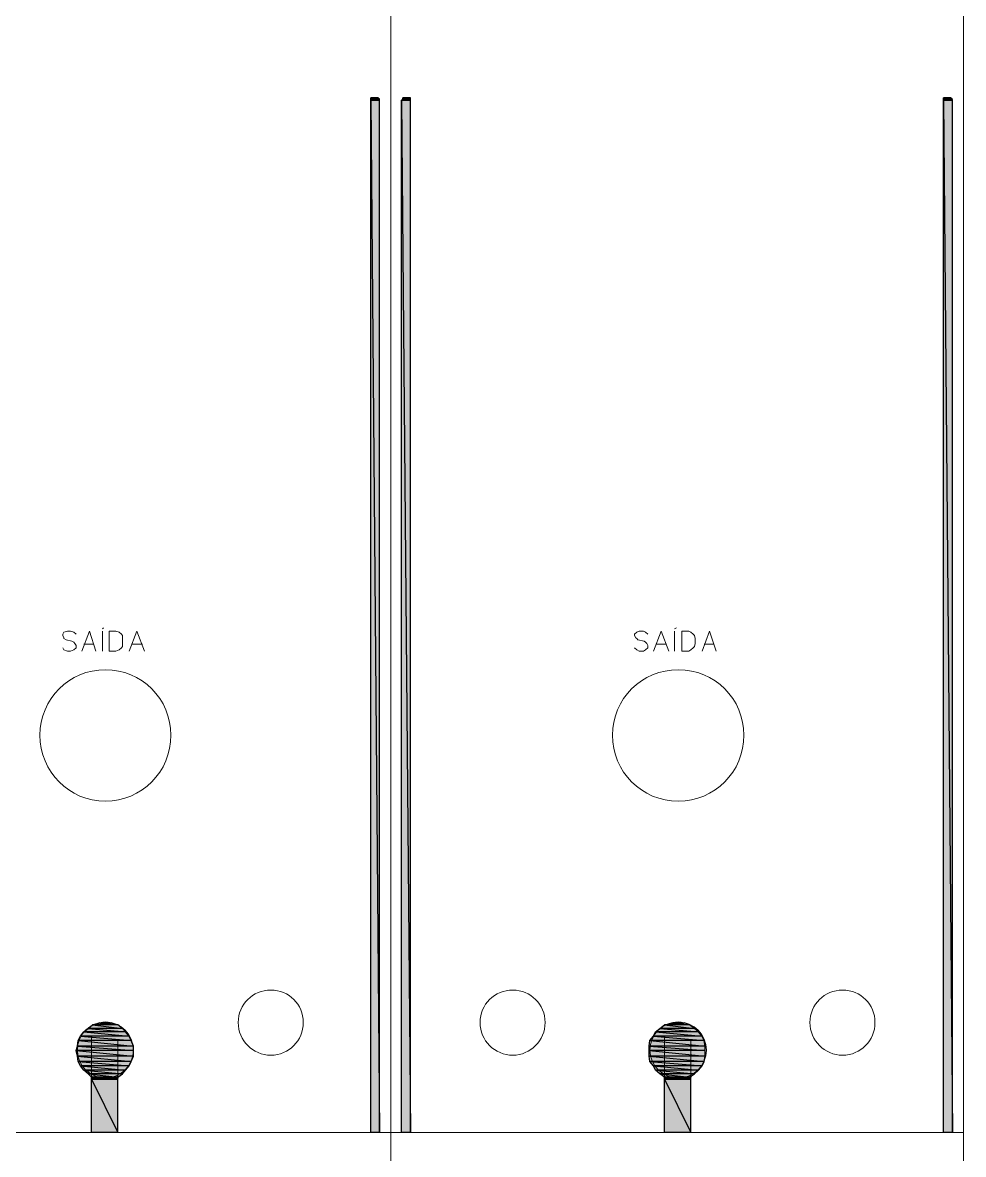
# Model space of a CAD drawing. Header units: millimetres. Extents: x 40 to 176, y -32 to 59.
# Drawn here: x 110.721 to 113.769, y -2.39 to 1.276 of the extents above; entities that cross this region are included whole.
import ezdxf

# ---------------------------------------------------------------- set-up
doc = ezdxf.new("R2010")
doc.units = ezdxf.units.MM
doc.layers.add('15 - Quadro de medição', color=6, linetype='Continuous')

msp = doc.modelspace()

# ---------------------------------------------------------------- hatches: boundary and pattern name
at = {"layer": '15 - Quadro de medição', "true_color": 0x000007}
h = msp.add_hatch(color=7, dxfattribs=at)
h.paths.add_polyline_path([(111.8496, 1.0318), (111.8733, 1.0318)])
h.paths.add_polyline_path([(111.8733, 1.0318), (111.8496, 1.0318)])
h.paths.add_polyline_path([(111.8733, 1.0318), (111.8496, 1.0318)])
h.paths.add_polyline_path([(111.8496, 1.0318), (111.8733, 1.0318)])
h.paths.add_polyline_path([(111.8733, 1.0318), (111.8496, 1.0318)])
h.paths.add_polyline_path([(111.8733, 1.0318), (111.8496, 1.0318), (111.8705, 1.0318)])
h = msp.add_hatch(color=7, dxfattribs=at)
h.paths.add_polyline_path([(111.8733, 1.0318), (111.8496, 1.0318), (111.8775, 1.0276)])
h.paths.add_polyline_path([(111.8496, 1.0318), (111.8775, 1.0276), (111.8496, 1.0276)])
h.paths.add_polyline_path([(111.8775, 1.0276), (111.8496, 1.0276)])
h.paths.add_polyline_path([(111.8496, 1.0276), (111.8775, 1.0276), (111.8775, 1.029)])
h.paths.add_polyline_path([(111.8775, 1.0276), (111.8775, 1.029), (111.8496, 1.0276)])
h.paths.add_polyline_path([(111.8775, 1.0276), (111.8496, 1.0276)])
h = msp.add_hatch(color=7, dxfattribs=at)
h.paths.add_polyline_path([(111.8775, 1.0276), (111.8496, 1.0276), (111.8775, 1.0248)])
h.paths.add_polyline_path([(111.8496, 1.0276), (111.8775, 1.0248), (111.8496, 1.0248)])
h.paths.add_polyline_path([(111.8775, 1.0248), (111.8496, 1.0248)])
h.paths.add_polyline_path([(111.8496, 1.0248), (111.8775, 1.0248)])
h.paths.add_polyline_path([(111.8775, 1.0248), (111.8496, 1.0248)])
h.paths.add_polyline_path([(111.8775, 1.0248), (111.8496, 1.0248)])
h = msp.add_hatch(color=7, dxfattribs=at)
h.paths.add_polyline_path([(111.9781, 1.0276), (111.9529, 1.0276), (111.9781, 1.0248)])
h.paths.add_polyline_path([(111.9529, 1.0276), (111.9781, 1.0248), (111.9488, 1.0248)])
h.paths.add_polyline_path([(111.9781, 1.0248), (111.9488, 1.0248)])
h.paths.add_polyline_path([(111.9488, 1.0248), (111.9781, 1.0248)])
h.paths.add_polyline_path([(111.9781, 1.0248), (111.9488, 1.0248)])
h.paths.add_polyline_path([(111.9781, 1.0248), (111.9488, 1.0248)])
h = msp.add_hatch(color=7, dxfattribs=at)
h.paths.add_polyline_path([(111.9529, 1.0318), (111.9557, 1.0318), (111.9781, 1.0318)])
h.paths.add_polyline_path([(111.9557, 1.0318), (111.9781, 1.0318)])
h.paths.add_polyline_path([(111.9781, 1.0318), (111.9557, 1.0318)])
h.paths.add_polyline_path([(111.9781, 1.0318), (111.9557, 1.0318)])
h.paths.add_polyline_path([(111.9557, 1.0318), (111.9781, 1.0318)])
h.paths.add_polyline_path([(111.9781, 1.0318), (111.9557, 1.0318)])
h = msp.add_hatch(color=7, dxfattribs=at)
h.paths.add_polyline_path([(111.9781, 1.0318), (111.9529, 1.0318), (111.9781, 1.0276)])
h.paths.add_polyline_path([(111.9529, 1.0318), (111.9781, 1.0276), (111.9529, 1.0276)])
h.paths.add_polyline_path([(111.9781, 1.0276), (111.9529, 1.0276)])
h.paths.add_polyline_path([(111.9529, 1.0276), (111.9781, 1.0276), (111.9781, 1.029)])
h.paths.add_polyline_path([(111.9781, 1.0276), (111.9781, 1.029), (111.9529, 1.0276)])
h.paths.add_polyline_path([(111.9781, 1.0276), (111.9529, 1.0276)])
h = msp.add_hatch(color=7, dxfattribs=at)
h.paths.add_polyline_path([(113.7045, 1.0318), (113.7268, 1.0318), (113.7254, 1.0318)])
h.paths.add_polyline_path([(113.7268, 1.0318), (113.7254, 1.0318), (113.7045, 1.0318)])
h.paths.add_polyline_path([(113.7268, 1.0318), (113.7045, 1.0318)])
h.paths.add_polyline_path([(113.7045, 1.0318), (113.7268, 1.0318), (113.7254, 1.0318)])
h = msp.add_hatch(color=7, dxfattribs=at)
h.paths.add_polyline_path([(113.7296, 1.0318), (113.7045, 1.0318)])
h.paths.add_polyline_path([(113.7296, 1.0318), (113.7045, 1.0318), (113.7268, 1.0318)])
h = msp.add_hatch(color=7, dxfattribs=at)
h.paths.add_polyline_path([(113.7296, 1.0318), (113.7045, 1.0318), (113.7296, 1.0276)])
h.paths.add_polyline_path([(113.7045, 1.0318), (113.7296, 1.0276), (113.7045, 1.0276)])
h.paths.add_polyline_path([(113.7296, 1.0276), (113.7045, 1.0276)])
h.paths.add_polyline_path([(113.7045, 1.0276), (113.7296, 1.0276), (113.7296, 1.029)])
h.paths.add_polyline_path([(113.7296, 1.0276), (113.7296, 1.029), (113.7045, 1.0276)])
h.paths.add_polyline_path([(113.7296, 1.0276), (113.7045, 1.0276)])
h = msp.add_hatch(color=7, dxfattribs=at)
h.paths.add_polyline_path([(113.7296, 1.0276), (113.7045, 1.0276), (113.7338, 1.0248)])
h.paths.add_polyline_path([(113.7045, 1.0276), (113.7338, 1.0248), (113.7045, 1.0248)])
h.paths.add_polyline_path([(113.7338, 1.0248), (113.7045, 1.0248)])
h.paths.add_polyline_path([(113.7045, 1.0248), (113.7338, 1.0248)])
h.paths.add_polyline_path([(113.7338, 1.0248), (113.7045, 1.0248)])
h.paths.add_polyline_path([(113.7338, 1.0248), (113.7045, 1.0248)])
h = msp.add_hatch(color=7, dxfattribs=at)
h.paths.add_polyline_path([(111.8775, 1.0248), (111.8496, 1.0248), (111.8775, -2.319)])
h.paths.add_polyline_path([(111.8496, 1.0248), (111.8775, -2.319), (111.8496, -2.319)])
h = msp.add_hatch(color=7, dxfattribs=at)
h.paths.add_polyline_path([(111.9781, 1.0248), (111.9488, 1.0248), (111.9781, -2.319)])
h.paths.add_polyline_path([(111.9488, 1.0248), (111.9781, -2.319), (111.9488, -2.319)])
h = msp.add_hatch(color=7, dxfattribs=at)
h.paths.add_polyline_path([(113.7338, 1.0248), (113.7045, 1.0248), (113.7338, -2.319)])
h.paths.add_polyline_path([(113.7045, 1.0248), (113.7338, -2.319), (113.7045, -2.319)])
h = msp.add_hatch(color=7, dxfattribs=at)
h.paths.add_polyline_path([(111.0297, -1.9712), (110.9473, -1.9712), (111.0451, -1.9824)])
h.paths.add_polyline_path([(110.9473, -1.9712), (111.0451, -1.9824), (110.9333, -1.9824)])
h = msp.add_hatch(color=7, dxfattribs=at)
h.paths.add_polyline_path([(111.0129, -1.9684), (110.9626, -1.9684), (111.0297, -1.9712)])
h.paths.add_polyline_path([(110.9626, -1.9684), (111.0297, -1.9712), (110.9473, -1.9712)])
h = msp.add_hatch(color=7, dxfattribs=at)
h.paths.add_polyline_path([(110.9976, -1.9643), (110.9794, -1.9643), (111.0129, -1.9684)])
h.paths.add_polyline_path([(110.9794, -1.9643), (111.0129, -1.9684), (110.9626, -1.9684)])
h = msp.add_hatch(color=7, dxfattribs=at)
h.paths.add_polyline_path([(112.8818, -1.9712), (112.8008, -1.9712), (112.8972, -1.9824)])
h.paths.add_polyline_path([(112.8008, -1.9712), (112.8972, -1.9824), (112.7854, -1.9824)])
h = msp.add_hatch(color=7, dxfattribs=at)
h.paths.add_polyline_path([(112.8678, -1.9684), (112.8147, -1.9684), (112.8818, -1.9712)])
h.paths.add_polyline_path([(112.8147, -1.9684), (112.8818, -1.9712), (112.8008, -1.9712)])
h = msp.add_hatch(color=7, dxfattribs=at)
h.paths.add_polyline_path([(112.8497, -1.9643), (112.8329, -1.9643), (112.8678, -1.9684)])
h.paths.add_polyline_path([(112.8329, -1.9643), (112.8678, -1.9684), (112.8147, -1.9684)])
h = msp.add_hatch(color=7, dxfattribs=at)
h.paths.add_polyline_path([(111.066, -2.0076), (110.9082, -2.0076), (111.073, -2.0215)])
h.paths.add_polyline_path([(110.9082, -2.0076), (111.073, -2.0215), (110.9012, -2.0215)])
h = msp.add_hatch(color=7, dxfattribs=at)
h.paths.add_polyline_path([(111.0548, -1.9936), (110.9193, -1.9936), (111.066, -2.0076)])
h.paths.add_polyline_path([(110.9193, -1.9936), (111.066, -2.0076), (110.9082, -2.0076)])
h = msp.add_hatch(color=7, dxfattribs=at)
h.paths.add_polyline_path([(111.0451, -1.9824), (110.9333, -1.9824), (111.0548, -1.9936)])
h.paths.add_polyline_path([(110.9333, -1.9824), (111.0548, -1.9936), (110.9193, -1.9936)])
h = msp.add_hatch(color=7, dxfattribs=at)
h.paths.add_polyline_path([(112.9223, -2.0076), (112.7645, -2.0076), (112.9293, -2.0215)])
h.paths.add_polyline_path([(112.7645, -2.0076), (112.9293, -2.0215), (112.7533, -2.0215)])
h = msp.add_hatch(color=7, dxfattribs=at)
h.paths.add_polyline_path([(112.9111, -1.9936), (112.7714, -1.9936), (112.9223, -2.0076)])
h.paths.add_polyline_path([(112.7714, -1.9936), (112.9223, -2.0076), (112.7645, -2.0076)])
h = msp.add_hatch(color=7, dxfattribs=at)
h.paths.add_polyline_path([(112.8972, -1.9824), (112.7854, -1.9824), (112.9111, -1.9936)])
h.paths.add_polyline_path([(112.7854, -1.9824), (112.9111, -1.9936), (112.7714, -1.9936)])
h = msp.add_hatch(color=7, dxfattribs=at)
h.paths.add_polyline_path([(111.08, -2.0397), (110.8984, -2.0397), (111.08, -2.0536)])
h.paths.add_polyline_path([(110.8984, -2.0397), (111.08, -2.0536), (110.8942, -2.0536)])
h = msp.add_hatch(color=7, dxfattribs=at)
h.paths.add_polyline_path([(111.073, -2.0215), (110.9012, -2.0215), (111.08, -2.0397)])
h.paths.add_polyline_path([(110.9012, -2.0215), (111.08, -2.0397), (110.8984, -2.0397)])
h = msp.add_hatch(color=7, dxfattribs=at)
h.paths.add_polyline_path([(112.9293, -2.0215), (112.7533, -2.0215), (112.9321, -2.0397)])
h.paths.add_polyline_path([(112.7533, -2.0215), (112.9321, -2.0397), (112.7505, -2.0397)])
h = msp.add_hatch(color=7, dxfattribs=at)
h.paths.add_polyline_path([(112.9321, -2.0397), (112.7505, -2.0397), (112.9321, -2.0536)])
h.paths.add_polyline_path([(112.7505, -2.0397), (112.9321, -2.0536), (112.7505, -2.0536)])
h = msp.add_hatch(color=7, dxfattribs=at)
h.paths.add_polyline_path([(111.08, -2.0536), (110.8942, -2.0536), (111.08, -2.0718)])
h.paths.add_polyline_path([(110.8942, -2.0536), (111.08, -2.0718), (110.8984, -2.0718)])
h = msp.add_hatch(color=7, dxfattribs=at)
h.paths.add_polyline_path([(111.08, -2.0718), (110.8984, -2.0718), (111.073, -2.09)])
h.paths.add_polyline_path([(110.8984, -2.0718), (111.073, -2.09), (110.9012, -2.09)])
h = msp.add_hatch(color=7, dxfattribs=at)
h.paths.add_polyline_path([(112.9321, -2.0536), (112.7505, -2.0536), (112.9321, -2.0718)])
h.paths.add_polyline_path([(112.7505, -2.0536), (112.9321, -2.0718), (112.7505, -2.0718)])
h = msp.add_hatch(color=7, dxfattribs=at)
h.paths.add_polyline_path([(112.9321, -2.0718), (112.7505, -2.0718), (112.9293, -2.09)])
h.paths.add_polyline_path([(112.7505, -2.0718), (112.9293, -2.09), (112.7533, -2.09)])
h = msp.add_hatch(color=7, dxfattribs=at)
h.paths.add_polyline_path([(111.073, -2.09), (110.9012, -2.09), (111.066, -2.1039)])
h.paths.add_polyline_path([(110.9012, -2.09), (111.066, -2.1039), (110.9082, -2.1039)])
h = msp.add_hatch(color=7, dxfattribs=at)
h.paths.add_polyline_path([(111.066, -2.1039), (110.9082, -2.1039), (111.0548, -2.1179)])
h.paths.add_polyline_path([(110.9082, -2.1039), (111.0548, -2.1179), (110.9193, -2.1179)])
h = msp.add_hatch(color=7, dxfattribs=at)
h.paths.add_polyline_path([(111.0548, -2.1179), (110.9193, -2.1179), (111.0451, -2.1291)])
h.paths.add_polyline_path([(110.9193, -2.1179), (111.0451, -2.1291), (110.9333, -2.1291)])
h = msp.add_hatch(color=7, dxfattribs=at)
h.paths.add_polyline_path([(112.9293, -2.09), (112.7533, -2.09), (112.9223, -2.1039)])
h.paths.add_polyline_path([(112.7533, -2.09), (112.9223, -2.1039), (112.7645, -2.1039)])
h = msp.add_hatch(color=7, dxfattribs=at)
h.paths.add_polyline_path([(112.9223, -2.1039), (112.7645, -2.1039), (112.9111, -2.1179)])
h.paths.add_polyline_path([(112.7645, -2.1039), (112.9111, -2.1179), (112.7714, -2.1179)])
h = msp.add_hatch(color=7, dxfattribs=at)
h.paths.add_polyline_path([(112.9111, -2.1179), (112.7714, -2.1179), (112.8972, -2.1291)])
h.paths.add_polyline_path([(112.7714, -2.1179), (112.8972, -2.1291), (112.7854, -2.1291)])
h = msp.add_hatch(color=7, dxfattribs=at)
h.paths.add_polyline_path([(111.0451, -2.1291), (110.9333, -2.1291), (111.0297, -2.1402)])
h.paths.add_polyline_path([(110.9333, -2.1291), (111.0297, -2.1402), (110.9445, -2.1402)])
h = msp.add_hatch(color=7, dxfattribs=at)
h.paths.add_polyline_path([(110.9473, -2.1402), (110.9445, -2.1402), (110.9557, -2.143)])
h.paths.add_polyline_path([(110.9445, -2.1402), (110.9557, -2.143), (110.9445, -2.143)])
h = msp.add_hatch(color=7, dxfattribs=at)
h.paths.add_polyline_path([(110.9626, -2.143), (110.9445, -2.143)])
h.paths.add_polyline_path([(110.9626, -2.143), (110.9445, -2.143), (110.9557, -2.143)])
h = msp.add_hatch(color=7, dxfattribs=at)
h.paths.add_polyline_path([(110.9626, -2.143), (110.9445, -2.143), (110.9766, -2.1472)])
h.paths.add_polyline_path([(110.9445, -2.143), (110.9766, -2.1472), (110.9445, -2.1472)])
h = msp.add_hatch(color=7, dxfattribs=at)
h.paths.add_polyline_path([(110.9794, -2.1472), (110.9445, -2.1472)])
h.paths.add_polyline_path([(110.9794, -2.1472), (110.9445, -2.1472), (110.9766, -2.1472)])
h = msp.add_hatch(color=7, dxfattribs=at)
h.paths.add_polyline_path([(111.0297, -2.1472), (110.9445, -2.1472), (111.0297, -2.319)])
h.paths.add_polyline_path([(110.9445, -2.1472), (111.0297, -2.319), (110.9445, -2.319)])
h = msp.add_hatch(color=7, dxfattribs=at)
h.paths.add_polyline_path([(111.0297, -2.1402), (110.9473, -2.1402), (111.0199, -2.143)])
h.paths.add_polyline_path([(110.9473, -2.1402), (111.0199, -2.143), (110.9557, -2.143)])
h = msp.add_hatch(color=7, dxfattribs=at)
h.paths.add_polyline_path([(111.0129, -2.143), (111.0115, -2.143), (110.9626, -2.143)])
h.paths.add_polyline_path([(111.0129, -2.143), (110.9626, -2.143), (111.0157, -2.143)])
h = msp.add_hatch(color=7, dxfattribs=at)
h.paths.add_polyline_path([(111.0129, -2.143), (110.9626, -2.143), (111.0018, -2.1472)])
h.paths.add_polyline_path([(110.9626, -2.143), (111.0018, -2.1472), (110.9766, -2.1472)])
h = msp.add_hatch(color=7, dxfattribs=at)
h.paths.add_polyline_path([(111.0297, -2.143), (111.0129, -2.143), (111.0297, -2.1472)])
h.paths.add_polyline_path([(111.0129, -2.143), (111.0297, -2.1472), (111.0018, -2.1472)])
h = msp.add_hatch(color=7, dxfattribs=at)
h.paths.add_polyline_path([(111.0297, -2.143), (111.0297, -2.1402)])
h.paths.add_polyline_path([(111.0297, -2.1402), (111.0297, -2.143), (111.0199, -2.143)])
h = msp.add_hatch(color=7, dxfattribs=at)
h.paths.add_polyline_path([(112.8972, -2.1291), (112.7854, -2.1291), (112.8818, -2.1402)])
h.paths.add_polyline_path([(112.7854, -2.1291), (112.8818, -2.1402), (112.8008, -2.1402)])
for points in [[(112.8008, -2.1361), (112.8008, -2.1402), (112.7994, -2.1402)], [(112.886, -2.1361), (112.886, -2.1402), (112.8818, -2.1402)]]:
    msp.add_hatch(color=7, dxfattribs=at).paths.add_polyline_path(points)
h = msp.add_hatch(color=7, dxfattribs=at)
h.paths.add_polyline_path([(112.8818, -2.1402), (112.8008, -2.1402), (112.872, -2.143)])
h.paths.add_polyline_path([(112.8008, -2.1402), (112.872, -2.143), (112.8106, -2.143)])
h = msp.add_hatch(color=7, dxfattribs=at)
h.paths.add_polyline_path([(112.8106, -2.143), (112.8008, -2.1402)])
h.paths.add_polyline_path([(112.8008, -2.1402), (112.8106, -2.143), (112.8008, -2.143)])
h = msp.add_hatch(color=7, dxfattribs=at)
h.paths.add_polyline_path([(112.8147, -2.143), (112.8008, -2.143)])
h.paths.add_polyline_path([(112.8147, -2.143), (112.8008, -2.143), (112.8106, -2.143)])
h = msp.add_hatch(color=7, dxfattribs=at)
h.paths.add_polyline_path([(112.8147, -2.143), (112.8008, -2.143), (112.8287, -2.1472)])
h.paths.add_polyline_path([(112.8008, -2.143), (112.8287, -2.1472), (112.8008, -2.1472)])
h = msp.add_hatch(color=7, dxfattribs=at)
h.paths.add_polyline_path([(112.8329, -2.1472), (112.8315, -2.1472), (112.8008, -2.1472)])
h.paths.add_polyline_path([(112.8329, -2.1472), (112.8008, -2.1472), (112.8287, -2.1472)])
h = msp.add_hatch(color=7, dxfattribs=at)
h.paths.add_polyline_path([(112.8008, -2.1472), (112.8329, -2.1472), (112.8315, -2.1472)])
h.paths.add_polyline_path([(112.8329, -2.1472), (112.8315, -2.1472), (112.8008, -2.1472)])
h = msp.add_hatch(color=7, dxfattribs=at)
h.paths.add_polyline_path([(112.886, -2.1472), (112.8008, -2.1472), (112.886, -2.319)])
h.paths.add_polyline_path([(112.8008, -2.1472), (112.886, -2.319), (112.8008, -2.319)])
h = msp.add_hatch(color=7, dxfattribs=at)
h.paths.add_polyline_path([(112.8678, -2.143), (112.8147, -2.143), (112.8539, -2.1472)])
h.paths.add_polyline_path([(112.8147, -2.143), (112.8539, -2.1472), (112.8287, -2.1472)])
h = msp.add_hatch(color=7, dxfattribs=at)
h.paths.add_polyline_path([(112.886, -2.143), (112.8678, -2.143), (112.886, -2.1472)])
h.paths.add_polyline_path([(112.8678, -2.143), (112.886, -2.1472), (112.8539, -2.1472)])
h = msp.add_hatch(color=7, dxfattribs=at)
h.paths.add_polyline_path([(112.886, -2.1402), (112.8818, -2.1402), (112.886, -2.143)])
h.paths.add_polyline_path([(112.8818, -2.1402), (112.886, -2.143), (112.872, -2.143)])

# ---------------------------------------------------------------- linework, layer by layer
at = {"layer": '15 - Quadro de medição', "color": 7, "linetype": 'Continuous', "lineweight": 20, "true_color": 0x000007}
for points in [[(110.0617, 1.3852), (111.9138, 1.3852), (111.9138, -2.319), (110.0617, -2.319)], [(111.9138, 1.3852), (113.7687, 1.3852), (113.7687, -2.319), (111.9138, -2.319)], [(111.0018, -0.7602), (111.0018, -0.696), (111.0227, -0.696), (111.0339, -0.6988), (111.0409, -0.7058), (111.0451, -0.71), (111.0451, -0.7197), (111.0451, -0.7351), (111.0451, -0.7449), (111.0409, -0.7491), (111.0339, -0.7561), (111.0227, -0.7602)], [(112.8567, -0.7602), (112.8567, -0.696), (112.879, -0.696), (112.886, -0.6988), (112.893, -0.7058), (112.8972, -0.71), (112.9, -0.7197), (112.9, -0.7351), (112.8972, -0.7449), (112.893, -0.7491), (112.886, -0.7561), (112.879, -0.7602)], [(110.0617, -2.319), (111.9138, -2.319), (111.9138, -6.026), (110.0617, -6.026)], [(111.9138, -2.319), (113.7687, -2.319), (113.7687, -6.026), (111.9138, -6.026)]]:
    msp.add_lwpolyline(points, close=True, dxfattribs=at)
at = {"layer": '15 - Quadro de medição', "color": 7, "linetype": 'Continuous', "lineweight": -2, "true_color": 0x000007}
for points in [[(111.8496, 1.0318), (111.8733, 1.0318), (111.8733, 1.0318)], [(111.8733, 1.0318), (111.8733, 1.0318), (111.8496, 1.0318)], [(111.8733, 1.0318), (111.8496, 1.0318)], [(111.8496, 1.0318), (111.8733, 1.0318), (111.8733, 1.0318)], [(111.8733, 1.0318), (111.8733, 1.0318), (111.8496, 1.0318)], [(111.8733, 1.0318), (111.8496, 1.0318), (111.8705, 1.0318)], [(111.8733, 1.0318), (111.8496, 1.0318), (111.8775, 1.0276)], [(111.8496, 1.0318), (111.8775, 1.0276), (111.8496, 1.0276)], [(111.8496, 1.0276), (111.8775, 1.0276), (111.8775, 1.029)], [(111.8775, 1.0276), (111.8775, 1.029), (111.8496, 1.0276)], [(111.8775, 1.0276), (111.8496, 1.0276)], [(111.8775, 1.0276), (111.8496, 1.0276)], [(111.8775, 1.0276), (111.8496, 1.0276), (111.8775, 1.0248)], [(111.8496, 1.0276), (111.8775, 1.0248), (111.8496, 1.0248)], [(111.9529, 1.0276), (111.9781, 1.0248), (111.9488, 1.0248)], [(111.9529, 1.0318), (111.9557, 1.0318), (111.9781, 1.0318)], [(111.9781, 1.0318), (111.9529, 1.0318), (111.9781, 1.0276)], [(111.9529, 1.0318), (111.9781, 1.0276), (111.9529, 1.0276)], [(111.9529, 1.0276), (111.9781, 1.0276), (111.9781, 1.029)], [(111.9781, 1.0276), (111.9781, 1.029), (111.9529, 1.0276)], [(111.9781, 1.0276), (111.9529, 1.0276)], [(111.9781, 1.0276), (111.9529, 1.0276)], [(111.9781, 1.0276), (111.9529, 1.0276), (111.9781, 1.0248)], [(111.9557, 1.0318), (111.9781, 1.0318), (111.9781, 1.0318)], [(111.9781, 1.0318), (111.9781, 1.0318), (111.9557, 1.0318)], [(111.9781, 1.0318), (111.9557, 1.0318)], [(111.9557, 1.0318), (111.9781, 1.0318), (111.9781, 1.0318)], [(111.9781, 1.0318), (111.9781, 1.0318), (111.9557, 1.0318)], [(113.7045, 1.0318), (113.7268, 1.0318), (113.7254, 1.0318)], [(113.7268, 1.0318), (113.7254, 1.0318), (113.7045, 1.0318)], [(113.7268, 1.0318), (113.7045, 1.0318)], [(113.7045, 1.0318), (113.7268, 1.0318), (113.7254, 1.0318)], [(113.7296, 1.0318), (113.7296, 1.0318), (113.7045, 1.0318)], [(113.7296, 1.0318), (113.7045, 1.0318), (113.7268, 1.0318)], [(113.7296, 1.0318), (113.7045, 1.0318), (113.7296, 1.0276)], [(113.7045, 1.0318), (113.7296, 1.0276), (113.7045, 1.0276)], [(113.7045, 1.0276), (113.7296, 1.0276), (113.7296, 1.029)], [(113.7296, 1.0276), (113.7296, 1.029), (113.7045, 1.0276)], [(113.7296, 1.0276), (113.7045, 1.0276)], [(113.7296, 1.0276), (113.7045, 1.0276)], [(113.7296, 1.0276), (113.7045, 1.0276), (113.7338, 1.0248)], [(113.7045, 1.0276), (113.7338, 1.0248), (113.7045, 1.0248)], [(111.8775, 1.0248), (111.8496, 1.0248)], [(111.8496, 1.0248), (111.8775, 1.0248), (111.8775, 1.0248)], [(111.8775, 1.0248), (111.8775, 1.0248), (111.8496, 1.0248)], [(111.8775, 1.0248), (111.8496, 1.0248)], [(111.8775, 1.0248), (111.8496, 1.0248), (111.8775, -2.319)], [(111.8496, 1.0248), (111.8775, -2.319), (111.8496, -2.319)], [(111.9781, 1.0248), (111.9488, 1.0248)], [(111.9488, 1.0248), (111.9781, 1.0248), (111.9781, 1.0248)], [(111.9781, 1.0248), (111.9781, 1.0248), (111.9488, 1.0248)], [(111.9781, 1.0248), (111.9488, 1.0248)], [(111.9781, 1.0248), (111.9488, 1.0248), (111.9781, -2.319)], [(111.9488, 1.0248), (111.9781, -2.319), (111.9488, -2.319)], [(113.7338, 1.0248), (113.7045, 1.0248)], [(113.7045, 1.0248), (113.7338, 1.0248), (113.7338, 1.0248)], [(113.7338, 1.0248), (113.7338, 1.0248), (113.7045, 1.0248)], [(113.7338, 1.0248), (113.7045, 1.0248)], [(113.7338, 1.0248), (113.7045, 1.0248), (113.7338, -2.319)], [(113.7045, 1.0248), (113.7338, -2.319), (113.7045, -2.319)], [(110.9473, -1.9712), (111.0451, -1.9824), (110.9333, -1.9824)], [(110.9626, -1.9684), (111.0297, -1.9712), (110.9473, -1.9712)], [(111.0297, -1.9712), (110.9473, -1.9712), (111.0451, -1.9824)], [(110.9794, -1.9643), (111.0129, -1.9684), (110.9626, -1.9684)], [(111.0129, -1.9684), (110.9626, -1.9684), (111.0297, -1.9712)], [(110.9976, -1.9643), (110.9794, -1.9643), (111.0129, -1.9684)], [(112.8008, -1.9712), (112.8972, -1.9824), (112.7854, -1.9824)], [(112.8147, -1.9684), (112.8818, -1.9712), (112.8008, -1.9712)], [(112.8818, -1.9712), (112.8008, -1.9712), (112.8972, -1.9824)], [(112.8329, -1.9643), (112.8678, -1.9684), (112.8147, -1.9684)], [(112.8678, -1.9684), (112.8147, -1.9684), (112.8818, -1.9712)], [(112.8497, -1.9643), (112.8329, -1.9643), (112.8678, -1.9684)], [(110.9082, -2.0076), (111.073, -2.0215), (110.9012, -2.0215)], [(110.9193, -1.9936), (111.066, -2.0076), (110.9082, -2.0076)], [(111.066, -2.0076), (110.9082, -2.0076), (111.073, -2.0215)], [(110.9333, -1.9824), (111.0548, -1.9936), (110.9193, -1.9936)], [(111.0548, -1.9936), (110.9193, -1.9936), (111.066, -2.0076)], [(111.0451, -1.9824), (110.9333, -1.9824), (111.0548, -1.9936)], [(112.7645, -2.0076), (112.9293, -2.0215), (112.7533, -2.0215)], [(112.7714, -1.9936), (112.9223, -2.0076), (112.7645, -2.0076)], [(112.9223, -2.0076), (112.7645, -2.0076), (112.9293, -2.0215)], [(112.7854, -1.9824), (112.9111, -1.9936), (112.7714, -1.9936)], [(112.9111, -1.9936), (112.7714, -1.9936), (112.9223, -2.0076)], [(112.8972, -1.9824), (112.7854, -1.9824), (112.9111, -1.9936)], [(110.8984, -2.0397), (111.08, -2.0536), (110.8942, -2.0536)], [(110.9012, -2.0215), (111.08, -2.0397), (110.8984, -2.0397)], [(111.08, -2.0397), (110.8984, -2.0397), (111.08, -2.0536)], [(111.073, -2.0215), (110.9012, -2.0215), (111.08, -2.0397)], [(112.7533, -2.0215), (112.9321, -2.0397), (112.7505, -2.0397)], [(112.9321, -2.0397), (112.7505, -2.0397), (112.9321, -2.0536)], [(112.7505, -2.0397), (112.9321, -2.0536), (112.7505, -2.0536)], [(112.9293, -2.0215), (112.7533, -2.0215), (112.9321, -2.0397)], [(111.08, -2.0536), (110.8942, -2.0536), (111.08, -2.0718)], [(110.8942, -2.0536), (111.08, -2.0718), (110.8984, -2.0718)], [(111.08, -2.0718), (110.8984, -2.0718), (111.073, -2.09)], [(110.8984, -2.0718), (111.073, -2.09), (110.9012, -2.09)], [(112.9321, -2.0536), (112.7505, -2.0536), (112.9321, -2.0718)], [(112.7505, -2.0536), (112.9321, -2.0718), (112.7505, -2.0718)], [(112.9321, -2.0718), (112.7505, -2.0718), (112.9293, -2.09)], [(112.7505, -2.0718), (112.9293, -2.09), (112.7533, -2.09)], [(111.073, -2.09), (110.9012, -2.09), (111.066, -2.1039)], [(110.9012, -2.09), (111.066, -2.1039), (110.9082, -2.1039)], [(111.066, -2.1039), (110.9082, -2.1039), (111.0548, -2.1179)], [(110.9082, -2.1039), (111.0548, -2.1179), (110.9193, -2.1179)], [(111.0548, -2.1179), (110.9193, -2.1179), (111.0451, -2.1291)], [(110.9193, -2.1179), (111.0451, -2.1291), (110.9333, -2.1291)], [(112.9293, -2.09), (112.7533, -2.09), (112.9223, -2.1039)], [(112.7533, -2.09), (112.9223, -2.1039), (112.7645, -2.1039)], [(112.9223, -2.1039), (112.7645, -2.1039), (112.9111, -2.1179)], [(112.7645, -2.1039), (112.9111, -2.1179), (112.7714, -2.1179)], [(112.9111, -2.1179), (112.7714, -2.1179), (112.8972, -2.1291)], [(112.7714, -2.1179), (112.8972, -2.1291), (112.7854, -2.1291)], [(111.0451, -2.1291), (110.9333, -2.1291), (111.0297, -2.1402)], [(110.9333, -2.1291), (111.0297, -2.1402), (110.9445, -2.1402)], [(110.9445, -2.1361), (110.9445, -2.1402), (110.9445, -2.1402)], [(111.0297, -2.1402), (110.9445, -2.1402)], [(110.9445, -2.1402), (111.0297, -2.1402), (110.9473, -2.1402)], [(110.9445, -2.1402), (110.9473, -2.1402), (110.9473, -2.1402)], [(110.9473, -2.1402), (110.9473, -2.1402), (110.9445, -2.1402)], [(110.9473, -2.1402), (110.9445, -2.1402), (110.9557, -2.143)], [(110.9445, -2.1402), (110.9557, -2.143), (110.9445, -2.143)], [(110.9626, -2.143), (110.9626, -2.143), (110.9445, -2.143)], [(110.9626, -2.143), (110.9445, -2.143), (110.9557, -2.143)], [(110.9445, -2.143), (110.9626, -2.143), (110.9626, -2.143)], [(110.9626, -2.143), (110.9626, -2.143), (110.9445, -2.143)], [(110.9445, -2.143), (110.9626, -2.143), (110.9626, -2.143)], [(110.9626, -2.143), (110.9626, -2.143), (110.9445, -2.143)], [(110.9626, -2.143), (110.9445, -2.143), (110.9766, -2.1472)], [(110.9445, -2.143), (110.9766, -2.1472), (110.9445, -2.1472)], [(110.9794, -2.1472), (110.9794, -2.1472), (110.9445, -2.1472)], [(110.9794, -2.1472), (110.9445, -2.1472), (110.9766, -2.1472)], [(110.9445, -2.1472), (110.9794, -2.1472), (110.9794, -2.1472)], [(110.9794, -2.1472), (110.9794, -2.1472), (110.9445, -2.1472)], [(111.0297, -2.1472), (110.9445, -2.1472), (111.0297, -2.319)], [(110.9445, -2.1472), (111.0297, -2.319), (110.9445, -2.319)], [(111.0297, -2.1402), (110.9473, -2.1402), (111.0199, -2.143)], [(110.9473, -2.1402), (111.0199, -2.143), (110.9557, -2.143)], [(111.0199, -2.143), (110.9557, -2.143), (111.0157, -2.143)], [(110.9557, -2.143), (111.0157, -2.143), (110.9626, -2.143)], [(111.0129, -2.143), (111.0115, -2.143), (110.9626, -2.143)], [(111.0129, -2.143), (110.9626, -2.143), (111.0157, -2.143)], [(111.0129, -2.143), (110.9626, -2.143), (111.0018, -2.1472)], [(110.9626, -2.143), (111.0018, -2.1472), (110.9766, -2.1472)], [(111.0018, -2.1472), (110.9766, -2.1472), (110.9976, -2.1472)], [(110.9766, -2.1472), (110.9976, -2.1472), (110.9794, -2.1472)], [(111.0018, -2.1472), (111.0297, -2.1472), (110.9976, -2.1472)], [(110.9976, -2.1472), (111.0297, -2.1472), (111.0297, -2.1472)], [(111.0297, -2.1472), (111.0297, -2.1472), (110.9976, -2.1472)], [(111.0129, -2.143), (111.0297, -2.1472), (111.0018, -2.1472)], [(111.0297, -2.1472), (111.0018, -2.1472)], [(111.0157, -2.143), (111.0297, -2.143), (111.0129, -2.143)], [(111.0129, -2.143), (111.0297, -2.143), (111.0297, -2.143)], [(111.0297, -2.143), (111.0297, -2.143), (111.0129, -2.143)], [(111.0297, -2.143), (111.0129, -2.143), (111.0297, -2.1472)], [(111.0199, -2.143), (111.0297, -2.143), (111.0157, -2.143)], [(111.0297, -2.143), (111.0157, -2.143)], [(111.0297, -2.1402), (111.0297, -2.143), (111.0199, -2.143)], [(111.0297, -2.143), (111.0199, -2.143)], [(111.0297, -2.1361), (111.0297, -2.1402), (111.0297, -2.1402)], [(111.0297, -2.1402), (111.0297, -2.1402)], [(111.0297, -2.1402), (111.0297, -2.1402)], [(111.0297, -2.143), (111.0297, -2.1402)], [(112.8972, -2.1291), (112.7854, -2.1291), (112.8818, -2.1402)], [(112.7854, -2.1291), (112.8818, -2.1402), (112.8008, -2.1402)], [(112.8008, -2.1361), (112.8008, -2.1402), (112.7994, -2.1402)], [(112.8008, -2.1402), (112.7994, -2.1402), (112.7994, -2.1402)], [(112.8008, -2.1402), (112.7994, -2.1402), (112.7994, -2.1402)], [(112.8008, -2.1402), (112.8818, -2.1402), (112.8818, -2.1402)], [(112.8818, -2.1402), (112.8818, -2.1402), (112.8008, -2.1402)], [(112.8818, -2.1402), (112.8008, -2.1402), (112.872, -2.143)], [(112.8008, -2.1402), (112.872, -2.143), (112.8106, -2.143)], [(112.8106, -2.143), (112.8008, -2.1402)], [(112.8008, -2.1402), (112.8106, -2.143), (112.8008, -2.143)], [(112.8147, -2.143), (112.8147, -2.143), (112.8008, -2.143)], [(112.8147, -2.143), (112.8008, -2.143), (112.8106, -2.143)], [(112.8008, -2.143), (112.8147, -2.143), (112.8147, -2.143)], [(112.8147, -2.143), (112.8147, -2.143), (112.8008, -2.143)], [(112.8008, -2.143), (112.8147, -2.143), (112.8147, -2.143)], [(112.8147, -2.143), (112.8147, -2.143), (112.8008, -2.143)], [(112.8147, -2.143), (112.8008, -2.143), (112.8287, -2.1472)], [(112.8008, -2.143), (112.8287, -2.1472), (112.8008, -2.1472)], [(112.8329, -2.1472), (112.8315, -2.1472), (112.8008, -2.1472)], [(112.8329, -2.1472), (112.8008, -2.1472), (112.8287, -2.1472)], [(112.8008, -2.1472), (112.8329, -2.1472), (112.8315, -2.1472)], [(112.8329, -2.1472), (112.8315, -2.1472), (112.8008, -2.1472)], [(112.886, -2.1472), (112.8008, -2.1472), (112.886, -2.319)], [(112.8008, -2.1472), (112.886, -2.319), (112.8008, -2.319)], [(112.872, -2.143), (112.8106, -2.143), (112.8678, -2.143)], [(112.8106, -2.143), (112.8678, -2.143), (112.8147, -2.143)], [(112.8678, -2.143), (112.8147, -2.143), (112.8539, -2.1472)], [(112.8147, -2.143), (112.8539, -2.1472), (112.8287, -2.1472)], [(112.8539, -2.1472), (112.8287, -2.1472), (112.8497, -2.1472)], [(112.8287, -2.1472), (112.8497, -2.1472), (112.8329, -2.1472)], [(112.8539, -2.1472), (112.886, -2.1472), (112.8497, -2.1472)], [(112.8497, -2.1472), (112.886, -2.1472), (112.886, -2.1472)], [(112.886, -2.1472), (112.886, -2.1472), (112.8497, -2.1472)], [(112.8678, -2.143), (112.886, -2.1472), (112.8539, -2.1472)], [(112.886, -2.1472), (112.8539, -2.1472)], [(112.872, -2.143), (112.886, -2.143), (112.8678, -2.143)], [(112.8678, -2.143), (112.886, -2.143), (112.886, -2.143)], [(112.886, -2.143), (112.886, -2.143), (112.8678, -2.143)], [(112.8678, -2.143), (112.886, -2.143), (112.886, -2.143)], [(112.886, -2.143), (112.886, -2.143), (112.8678, -2.143)], [(112.886, -2.143), (112.8678, -2.143), (112.886, -2.1472)], [(112.8818, -2.1402), (112.886, -2.143), (112.872, -2.143)], [(112.886, -2.143), (112.872, -2.143)], [(112.886, -2.1361), (112.886, -2.1402), (112.8818, -2.1402)], [(112.8818, -2.1402), (112.886, -2.1402), (112.886, -2.1402)], [(112.886, -2.1402), (112.886, -2.1402), (112.8818, -2.1402)], [(112.886, -2.1402), (112.8818, -2.1402), (112.886, -2.143)]]:
    msp.add_lwpolyline(points, close=True, dxfattribs=at)
at = {"layer": '15 - Quadro de medição', "color": 7, "linetype": 'Continuous', "lineweight": 20, "true_color": 0x000007}
for points in [[(111.8705, 1.0318), (111.8496, 1.0318), (111.8496, 1.0318)], [(111.9557, 1.0318), (111.9781, 1.0318), (111.9781, 1.0318)], [(113.7268, 1.0318), (113.7045, 1.0318), (113.7045, 1.0318)], [(111.8496, -2.319), (111.8775, -2.319), (111.8775, 1.0248)], [(111.9781, -2.319), (111.9488, -2.319), (111.9488, 1.0248)], [(113.7045, -2.319), (113.7338, -2.319), (113.7338, 1.0248)], [(110.8942, -0.7058), (110.8872, -0.6988), (110.876, -0.696), (110.8663, -0.696), (110.8551, -0.6988), (110.8509, -0.7058), (110.8509, -0.71), (110.8551, -0.7169), (110.8551, -0.7197), (110.8621, -0.7239), (110.8802, -0.7281), (110.8872, -0.7309), (110.89, -0.7351), (110.8942, -0.7421), (110.8942, -0.7491), (110.8872, -0.7561), (110.876, -0.7602), (110.8663, -0.7602), (110.8551, -0.7561), (110.8509, -0.7491)], [(110.9124, -0.7602), (110.9375, -0.696), (110.9585, -0.7602)], [(110.9794, -0.6876), (110.9836, -0.6848), (110.9836, -0.6848)], [(110.9794, -0.7602), (110.9794, -0.696), (110.9794, -0.696)], [(111.066, -0.7602), (111.0911, -0.696), (111.1163, -0.7602)], [(112.7463, -0.7058), (112.7393, -0.6988), (112.7323, -0.696), (112.7184, -0.696), (112.7114, -0.6988), (112.703, -0.7058), (112.703, -0.71), (112.7072, -0.7169), (112.7114, -0.7197), (112.7142, -0.7239), (112.7351, -0.7281), (112.7393, -0.7309), (112.7435, -0.7351), (112.7463, -0.7421), (112.7463, -0.7491), (112.7393, -0.7561), (112.7323, -0.7602), (112.7184, -0.7602), (112.7114, -0.7561), (112.703, -0.7491)], [(112.7645, -0.7602), (112.7896, -0.696), (112.8147, -0.7602)], [(112.8329, -0.6876), (112.8399, -0.6848), (112.8399, -0.6848)], [(112.8329, -0.7602), (112.8329, -0.696), (112.8329, -0.696)], [(112.9223, -0.7602), (112.946, -0.696), (112.9684, -0.7602)], [(110.9193, -0.7379), (110.9515, -0.7379), (110.9515, -0.7379)], [(111.0772, -0.7379), (111.1093, -0.7379), (111.1093, -0.7379)], [(112.7756, -0.7379), (112.8036, -0.7379), (112.8036, -0.7379)], [(112.9293, -0.7379), (112.9614, -0.7379), (112.9614, -0.7379)], [(110.9445, -2.319), (110.9445, -2.0076), (110.9445, -2.0076)], [(112.8008, -2.319), (112.8008, -2.0076), (112.8008, -2.0076)], [(111.0297, -2.319), (111.0297, -2.0215), (111.0297, -2.0215)], [(112.886, -2.319), (112.886, -2.0215), (112.886, -2.0215)], [(111.9138, -2.319), (111.9781, -2.319), (111.9767, -2.3176), (111.9348, -2.319)]]:
    msp.add_lwpolyline(points, dxfattribs=at)
for points in [[(111.8775, 1.0262), (111.8775, 1.029), (111.8747, 1.0318), (111.8719, 1.0318)], [(111.9585, 1.0318), (111.9557, 1.0318), (111.9529, 1.029), (111.9529, 1.0262)], [(113.7338, 1.0262), (113.7338, 1.029), (113.731, 1.0318), (113.7282, 1.0318)]]:
    msp.add_open_spline(points, degree=3, dxfattribs=at)
for points in [[(111.2015, -1.0326), (111.2015, -0.9153), (111.1065, -0.8203), (110.9892, -0.8203), (110.9892, -0.8203), (110.8719, -0.8203), (110.7769, -0.9153), (110.7769, -1.0326), (110.7769, -1.0326), (110.7769, -1.1513), (110.8719, -1.2463), (110.9892, -1.2463), (110.9892, -1.2463), (111.1065, -1.2463), (111.2015, -1.1513), (111.2015, -1.0326)], [(113.0578, -1.0326), (113.0578, -0.9153), (112.9628, -0.8203), (112.8455, -0.8203), (112.8455, -0.8203), (112.7268, -0.8203), (112.6318, -0.9153), (112.6318, -1.0326), (112.6318, -1.0326), (112.6318, -1.1513), (112.7268, -1.2463), (112.8455, -1.2463), (112.8455, -1.2463), (112.9628, -1.2463), (113.0578, -1.1513), (113.0578, -1.0326)], [(111.6303, -1.9629), (111.6303, -1.9042), (111.5842, -1.8581), (111.5255, -1.8581), (111.5255, -1.8581), (111.4669, -1.8581), (111.4194, -1.9042), (111.4194, -1.9629), (111.4194, -1.9629), (111.4194, -2.0215), (111.4669, -2.069), (111.5255, -2.069), (111.5255, -2.069), (111.5842, -2.069), (111.6303, -2.0215), (111.6303, -1.9629)], [(112.4139, -1.9629), (112.4139, -1.9042), (112.3664, -1.8581), (112.3091, -1.8581), (112.3091, -1.8581), (112.2505, -1.8581), (112.203, -1.9042), (112.203, -1.9629), (112.203, -1.9629), (112.203, -2.0215), (112.2505, -2.069), (112.3091, -2.069), (112.3091, -2.069), (112.3664, -2.069), (112.4139, -2.0215), (112.4139, -1.9629)], [(113.4824, -1.9629), (113.4824, -1.9042), (113.4363, -1.8581), (113.3776, -1.8581), (113.3776, -1.8581), (113.319, -1.8581), (113.2715, -1.9042), (113.2715, -1.9629), (113.2715, -1.9629), (113.2715, -2.0215), (113.319, -2.069), (113.3776, -2.069), (113.3776, -2.069), (113.4363, -2.069), (113.4824, -2.0215), (113.4824, -1.9629)], [(111.08, -2.0523), (111.08, -2.002), (111.0395, -1.9615), (110.9892, -1.9615), (110.9892, -1.9615), (110.9389, -1.9615), (110.8984, -2.002), (110.8984, -2.0523), (110.8984, -2.0523), (110.8984, -2.1025), (110.9389, -2.143), (110.9892, -2.143), (110.9892, -2.143), (111.0395, -2.143), (111.08, -2.1025), (111.08, -2.0523)], [(112.9363, -2.0523), (112.9363, -2.002), (112.8958, -1.9615), (112.8455, -1.9615), (112.8455, -1.9615), (112.7938, -1.9615), (112.7533, -2.002), (112.7533, -2.0523), (112.7533, -2.0523), (112.7533, -2.1025), (112.7938, -2.143), (112.8455, -2.143), (112.8455, -2.143), (112.8958, -2.143), (112.9363, -2.1025), (112.9363, -2.0523)]]:
    msp.add_open_spline(points, degree=3, knots=[0, 0, 0, 0, 0.0625, 0.0625, 0.0625, 0.062501, 0.125, 0.125, 0.125, 0.125001, 0.1875, 0.1875, 0.1875, 0.187501, 1, 1, 1, 1], dxfattribs=at)

doc.saveas('drawing.dxf')
